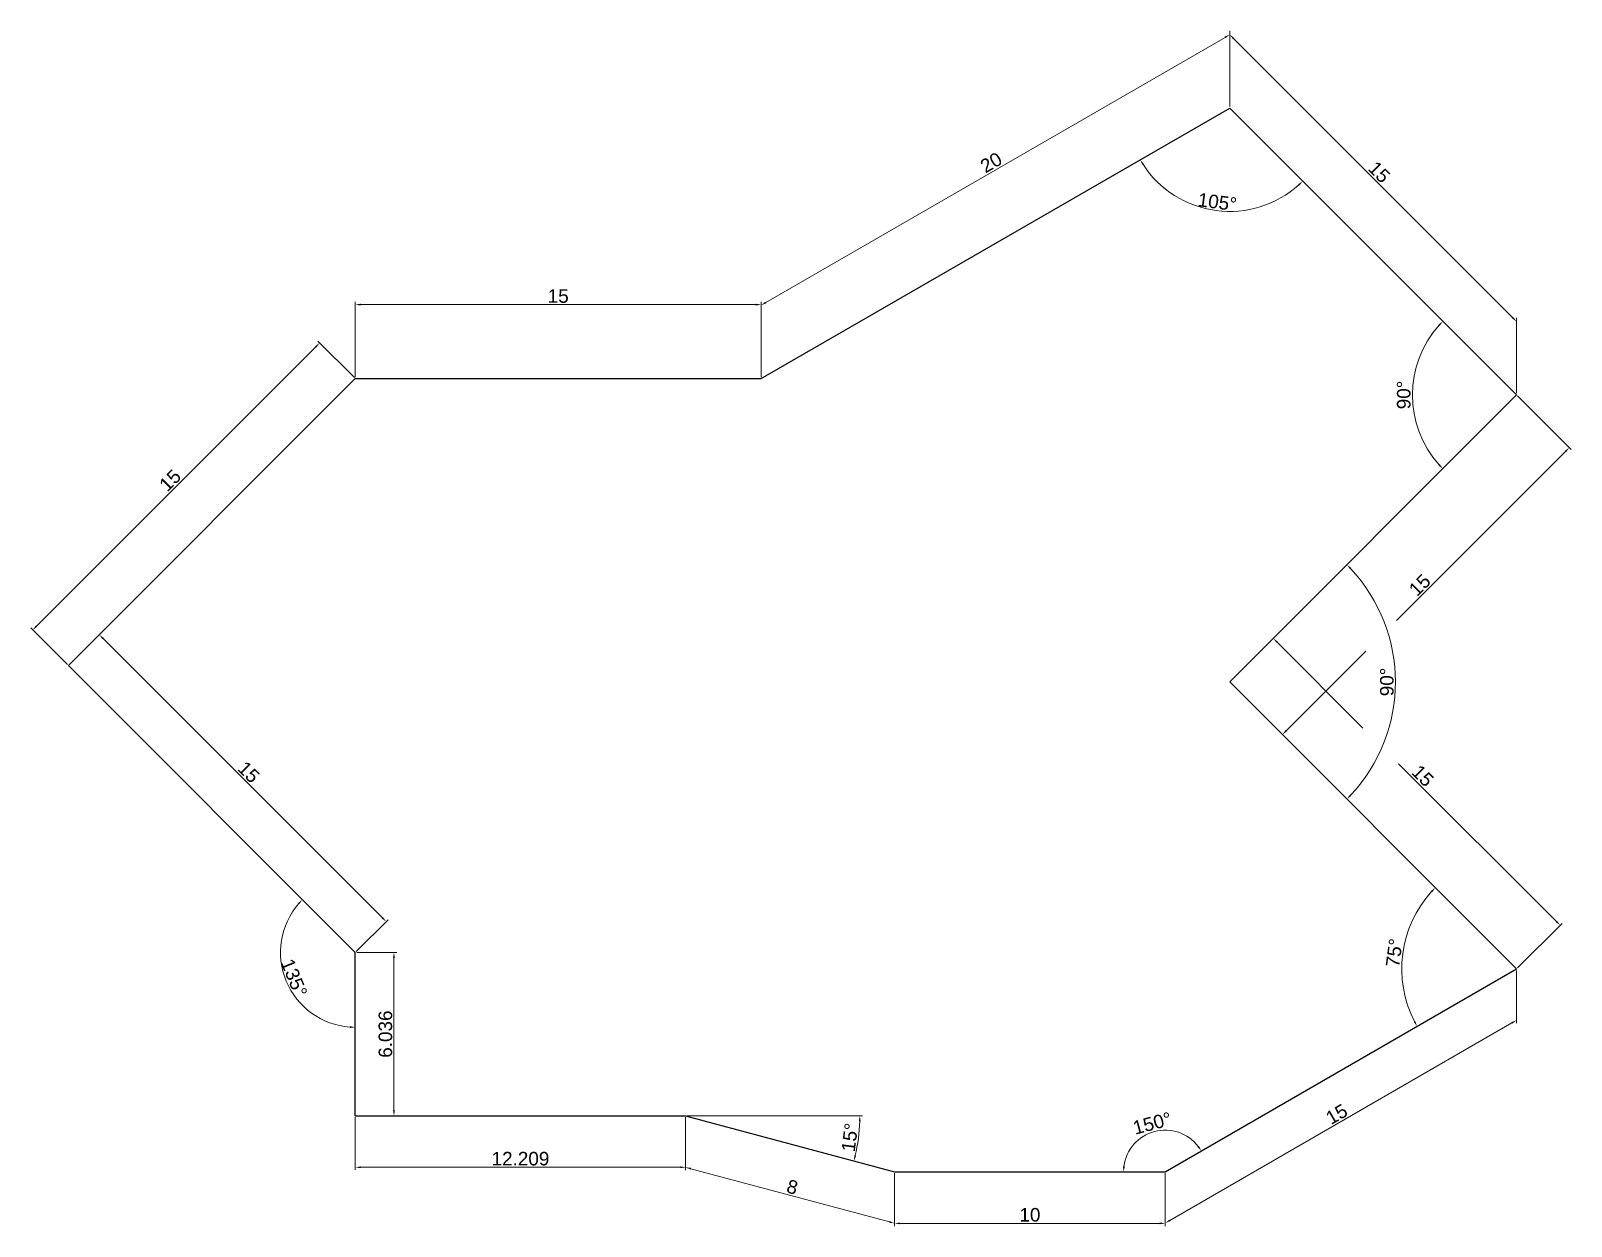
# Model space of a CAD drawing. Header units: millimetres. Extents: x -12 to 44.9, y -4.1 to 40.1.
import ezdxf

# ---------------------------------------------------------------- set-up
doc = ezdxf.new("R2010")
doc.units = ezdxf.units.MM
doc.header["$MEASUREMENT"] = 0
doc.header["$PDMODE"] = 34
doc.layers.add('AM_5', color=3, linetype='Continuous', lineweight=15)
doc.styles.get("Standard").update_dxf_attribs({"font": 'arial.ttf'})
doc.dimstyles.new('AM_ANSI$0', dxfattribs={"dimtxt": 0.5, "dimasz": 0.2, "dimexe": 0.1, "dimexo": 0.05, "dimgap": 0.06, "dimtad": 1, "dimtoh": 1, "dimdec": 3, "dimzin": 9, "dimdsep": 46, "dimtxsty": 'Standard', "dimcen": 0, "dimclrd": 256, "dimclre": 256, "dimclrt": 2, "dimadec": 0, "dimazin": 2, "dimtp": 0.1, "dimtm": 0.1, "dimtfac": 0.71, "dimtdec": 3, "dimtofl": 0, "dimtmove": 0, "dimatfit": 3, "dimfxl": 1, "dimtolj": 1, "dimtzin": 7, "dimlwd": -1, "dimlwe": -1, "dimarcsym": 1})
doc.dimstyles.new('AM_ANSI$2', dxfattribs={"dimtxt": 0.5, "dimasz": 0.2, "dimexe": 0.1, "dimexo": 0.05, "dimgap": 0.06, "dimtad": 1, "dimtoh": 1, "dimdec": 3, "dimzin": 9, "dimdsep": 46, "dimtxsty": 'Standard', "dimcen": 0, "dimclrd": 256, "dimclre": 256, "dimclrt": 2, "dimadec": 0, "dimazin": 2, "dimtp": 0.1, "dimtm": 0.1, "dimtfac": 0.71, "dimtdec": 3, "dimtofl": 0, "dimtmove": 0, "dimatfit": 3, "dimfxl": 1, "dimtolj": 1, "dimtzin": 7, "dimlwd": -1, "dimlwe": -1, "dimarcsym": 1})

# ---------------------------------------------------------------- blocks, each defined once
blk = doc.blocks.new('*D5')
at = {"layer": 'AM_5', "transparency": 16777216}
for p, q in [((0, -0.05), (0, -2.004)), ((12.209, -0.05), (12.209, -2.004)), ((0.2, -1.904), (12.009, -1.904))]:
    blk.add_line(p, q, dxfattribs=at)
for points in [[(0.2, -1.87), (0.2, -1.937), (0, -1.904)], [(12.009, -1.87), (12.009, -1.937), (12.209, -1.904)]]:
    blk.add_solid(points, dxfattribs=at)
at = {"layer": 'Defpoints', "color": 0, "transparency": 16777216}
for p in [(0, 0), (12.209, 0), (12.209, -1.904)]:
    blk.add_point(p, dxfattribs=at)
at = {"layer": 'AM_5', "color": 2, "transparency": 16777216, "insert": (6.105, -1.588), "char_height": 0.5, "attachment_point": 5}
blk.add_mtext('\\A1;12.209', dxfattribs=at)
blk = doc.blocks.new('*D6')
at = {"layer": 'AM_5', "transparency": 16777216}
for p, q in [((19.936, -2.121), (19.936, -4.077)), ((29.936, -2.121), (29.936, -4.077)), ((20.136, -3.977), (29.736, -3.977))]:
    blk.add_line(p, q, dxfattribs=at)
for points in [[(20.136, -3.944), (20.136, -4.011), (19.936, -3.977)], [(29.736, -3.944), (29.736, -4.011), (29.936, -3.977)]]:
    blk.add_solid(points, dxfattribs=at)
at = {"layer": 'Defpoints', "color": 0, "transparency": 16777216}
for p in [(19.936, -2.071), (29.936, -2.071), (29.936, -3.977)]:
    blk.add_point(p, dxfattribs=at)
at = {"layer": 'AM_5', "color": 2, "transparency": 16777216, "insert": (24.936, -3.662), "char_height": 0.5, "attachment_point": 5}
blk.add_mtext('\\A1;10', dxfattribs=at)
blk = doc.blocks.new('*D7')
at = {"layer": 'AM_5', "transparency": 16777216}
for p, q in [((12.209, -0.052), (12.209, -2.009)), ((12.402, -1.957), (19.743, -3.924)), ((19.936, -2.122), (19.936, -4.079))]:
    blk.add_line(p, q, dxfattribs=at)
for points in [[(12.411, -1.925), (12.394, -1.989), (12.209, -1.905)], [(19.752, -3.892), (19.735, -3.956), (19.936, -3.976)]]:
    blk.add_solid(points, dxfattribs=at)
at = {"layer": 'Defpoints', "color": 0, "transparency": 16777216}
for p in [(12.209, 0), (19.936, -2.071), (19.936, -3.976)]:
    blk.add_point(p, dxfattribs=at)
at = {"layer": 'AM_5', "color": 2, "transparency": 16777216, "insert": (16.154, -2.636), "char_height": 0.5, "attachment_point": 5, "rotation": 345}
blk.add_mtext('\\A1;8', dxfattribs=at)
blk = doc.blocks.new('*D8')
at = {"layer": 'AM_5', "transparency": 16777216}
for p, q in [((42.927, 5.372), (42.927, 3.419)), ((30.11, -3.866), (42.754, 3.434)), ((29.936, -2.128), (29.936, -4.081))]:
    blk.add_line(p, q, dxfattribs=at)
for points in [[(42.737, 3.463), (42.77, 3.405), (42.927, 3.534)], [(30.093, -3.837), (30.126, -3.895), (29.936, -3.966)]]:
    blk.add_solid(points, dxfattribs=at)
at = {"layer": 'Defpoints', "color": 0, "transparency": 16777216}
for p in [(42.927, 5.429), (42.927, 3.534), (29.936, -2.071)]:
    blk.add_point(p, dxfattribs=at)
at = {"layer": 'AM_5', "color": 2, "transparency": 16777216, "insert": (36.274, 0.057), "char_height": 0.5, "attachment_point": 5, "rotation": 30}
blk.add_mtext('\\A1;15', dxfattribs=at)
blk = doc.blocks.new('*D9')
at = {"layer": 'AM_5', "transparency": 16777216}
for p, q in [((0.05, 6.036), (1.529, 6.036)), ((1.429, 0.2), (1.429, 5.836))]:
    blk.add_line(p, q, dxfattribs=at)
for points in [[(1.396, 5.836), (1.463, 5.836), (1.429, 6.036)], [(1.396, 0.2), (1.463, 0.2), (1.429, 0)]]:
    blk.add_solid(points, dxfattribs=at)
at = {"layer": 'Defpoints', "color": 0, "transparency": 16777216}
for p in [(0, 6.036), (1.429, 6.036), (0, 0)]:
    blk.add_point(p, dxfattribs=at)
at = {"layer": 'AM_5', "color": 2, "transparency": 16777216, "insert": (1.114, 3.018), "char_height": 0.5, "attachment_point": 5, "rotation": 90}
blk.add_mtext('\\A1;6.036', dxfattribs=at)
blk = doc.blocks.new('*D10')
at = {"layer": 'AM_5', "transparency": 16777216}
for p, q in [((0, 27.299), (0, 30.082)), ((0.2, 29.982), (14.8, 29.982)), ((15, 27.299), (15, 30.082))]:
    blk.add_line(p, q, dxfattribs=at)
for points in [[(0.2, 30.016), (0.2, 29.949), (0, 29.982)], [(14.8, 30.016), (14.8, 29.949), (15, 29.982)]]:
    blk.add_solid(points, dxfattribs=at)
at = {"layer": 'Defpoints', "color": 0, "transparency": 16777216}
for p in [(15, 29.982), (0, 27.249), (15, 27.249)]:
    blk.add_point(p, dxfattribs=at)
at = {"layer": 'AM_5', "color": 2, "transparency": 16777216, "insert": (7.5, 30.298), "char_height": 0.5, "attachment_point": 5}
blk.add_mtext('\\A1;15', dxfattribs=at)
blk = doc.blocks.new('*D11')
at = {"layer": 'AM_5', "transparency": 16777216}
for p, q in [((32.321, 37.32), (32.321, 40.104)), ((32.462, 39.821), (42.786, 29.498)), ((42.927, 26.713), (42.927, 29.498))]:
    blk.add_line(p, q, dxfattribs=at)
for points in [[(32.485, 39.845), (32.438, 39.798), (32.321, 39.963)], [(42.809, 29.521), (42.762, 29.474), (42.927, 29.356)]]:
    blk.add_solid(points, dxfattribs=at)
at = {"layer": 'Defpoints', "color": 0, "transparency": 16777216}
for p in [(32.321, 37.249), (42.927, 29.356), (42.927, 26.643)]:
    blk.add_point(p, dxfattribs=at)
at = {"layer": 'AM_5', "color": 2, "transparency": 16777216, "insert": (37.847, 34.882), "char_height": 0.5, "attachment_point": 5, "rotation": 315}
blk.add_mtext('\\A1;15', dxfattribs=at)
blk = doc.blocks.new('*D12')
at = {"layer": 'AM_5', "transparency": 16777216}
for p, q in [((42.962, 26.607), (44.943, 24.626)), ((44.731, 24.555), (38.48, 18.304)), ((37.352, 17.176), (34.407, 14.232))]:
    blk.add_line(p, q, dxfattribs=at)
for points in [[(44.708, 24.579), (44.755, 24.532), (44.873, 24.697)], [(34.384, 14.255), (34.431, 14.208), (34.266, 14.09)]]:
    blk.add_solid(points, dxfattribs=at)
at = {"layer": 'Defpoints', "color": 0, "transparency": 16777216}
for p in [(42.927, 26.643), (32.32, 16.036), (34.266, 14.09)]:
    blk.add_point(p, dxfattribs=at)
at = {"layer": 'AM_5', "color": 2, "transparency": 16777216, "insert": (39.346, 19.616), "char_height": 0.5, "attachment_point": 5, "rotation": 45}
blk.add_mtext('\\A1;15', dxfattribs=at)
blk = doc.blocks.new('*D13')
at = {"layer": 'AM_5', "transparency": 16777216}
for p, q in [((34.073, 17.506), (37.245, 14.333)), ((38.564, 13.014), (44.396, 7.182)), ((42.962, 5.465), (44.609, 7.111))]:
    blk.add_line(p, q, dxfattribs=at)
for points in [[(34.096, 17.529), (34.049, 17.482), (33.931, 17.647)], [(44.42, 7.206), (44.373, 7.158), (44.538, 7.041)]]:
    blk.add_solid(points, dxfattribs=at)
at = {"layer": 'Defpoints', "color": 0, "transparency": 16777216}
for p in [(32.32, 16.036), (44.538, 7.041), (42.927, 5.429)]:
    blk.add_point(p, dxfattribs=at)
at = {"layer": 'AM_5', "color": 2, "transparency": 16777216, "insert": (39.458, 12.567), "char_height": 0.5, "attachment_point": 5, "rotation": 315}
blk.add_mtext('\\A1;15', dxfattribs=at)
blk = doc.blocks.new('*D15')
at = {"layer": 'AM_5', "transparency": 16777216}
for p, q in [((-0.035, 27.285), (-1.388, 28.638)), ((-1.459, 28.426), (-11.783, 18.102)), ((-10.642, 16.678), (-11.995, 18.031))]:
    blk.add_line(p, q, dxfattribs=at)
for points in [[(-1.483, 28.449), (-1.436, 28.402), (-1.318, 28.567)], [(-11.806, 18.125), (-11.759, 18.078), (-11.924, 17.96)]]:
    blk.add_solid(points, dxfattribs=at)
at = {"layer": 'Defpoints', "color": 0, "transparency": 16777216}
for p in [(0, 27.249), (-11.924, 17.96), (-10.607, 16.643)]:
    blk.add_point(p, dxfattribs=at)
at = {"layer": 'AM_5', "color": 2, "transparency": 16777216, "insert": (-6.844, 23.487), "char_height": 0.5, "attachment_point": 5, "rotation": 45}
blk.add_mtext('\\A1;15', dxfattribs=at)
blk = doc.blocks.new('*D16')
at = {"layer": 'AM_5', "transparency": 16777216}
for p, q in [((0.999, 7.318), (-9.325, 17.642)), ((0.035, 6.071), (1.211, 7.247))]:
    blk.add_line(p, q, dxfattribs=at)
for points in [[(-9.301, 17.665), (-9.348, 17.618), (-9.466, 17.783)], [(1.023, 7.341), (0.975, 7.294), (1.14, 7.176)]]:
    blk.add_solid(points, dxfattribs=at)
at = {"layer": 'Defpoints', "color": 0, "transparency": 16777216}
for p in [(-9.466, 17.783), (-10.607, 16.643), (0, 6.036)]:
    blk.add_point(p, dxfattribs=at)
at = {"layer": 'AM_5', "color": 2, "transparency": 16777216, "insert": (-3.94, 12.703), "char_height": 0.5, "attachment_point": 5, "rotation": 315}
blk.add_mtext('\\A1;15', dxfattribs=at)
blk = doc.blocks.new('*D17')
at = {"layer": 'AM_5', "transparency": 16777216}
blk.add_arc((32.32, 37.249), 3.82, 213, 312, dxfattribs=at)
for points in [[(29.088, 35.151), (29.145, 35.186), (29.012, 35.339)], [(34.854, 34.434), (34.899, 34.386), (35.022, 34.548)]]:
    blk.add_solid(points, dxfattribs=at)
at = {"layer": 'Defpoints', "color": 0, "transparency": 16777216}
for p in [(32.32, 37.249), (32.321, 37.249), (30.706, 33.787), (15, 27.249), (42.927, 26.643)]:
    blk.add_point(p, dxfattribs=at)
at = {"layer": 'AM_5', "color": 2, "transparency": 16777216, "insert": (31.863, 33.774), "char_height": 0.5, "attachment_point": 5, "rotation": 352.5}
blk.add_mtext('\\A1;105°', dxfattribs=at)
blk = doc.blocks.new('*D18')
at = {"layer": 'AM_5', "transparency": 16777216}
blk.add_arc((42.927, 26.643), 3.855, 137.9728, 222.0272, dxfattribs=at)
for points in [[(40.039, 29.246), (40.087, 29.201), (40.201, 29.369)], [(40.087, 24.085), (40.039, 24.039), (40.201, 23.917)]]:
    blk.add_solid(points, dxfattribs=at)
at = {"layer": 'Defpoints', "color": 0, "transparency": 16777216}
for p in [(32.32, 37.249), (39.203, 27.64), (42.927, 26.643), (42.927, 26.643), (32.32, 16.036)]:
    blk.add_point(p, dxfattribs=at)
at = {"layer": 'AM_5', "color": 2, "transparency": 16777216, "insert": (38.756, 26.643), "char_height": 0.5, "attachment_point": 5, "rotation": 90}
blk.add_mtext('\\A1;90°', dxfattribs=at)
blk = doc.blocks.new('*D19')
at = {"layer": 'AM_5', "transparency": 16777216}
blk.add_arc((32.32, 16.036), 6.127, 316.8704, 43.1296, dxfattribs=at)
for points in [[(36.768, 20.201), (36.815, 20.248), (36.652, 20.368)], [(36.815, 11.824), (36.768, 11.871), (36.652, 11.704)]]:
    blk.add_solid(points, dxfattribs=at)
at = {"layer": 'Defpoints', "color": 0, "transparency": 16777216}
for p in [(42.927, 26.643), (32.32, 16.036), (32.32, 16.036), (38.238, 14.45), (42.927, 5.429)]:
    blk.add_point(p, dxfattribs=at)
at = {"layer": 'AM_5', "color": 2, "transparency": 16777216, "insert": (38.132, 16.036), "char_height": 0.5, "attachment_point": 5, "rotation": 90}
blk.add_mtext('\\A1;90°', dxfattribs=at)
blk = doc.blocks.new('*D20')
at = {"layer": 'AM_5', "transparency": 16777216}
blk.add_arc((42.927, 5.429), 4.248, 137.6978, 207.3022, dxfattribs=at)
for points in [[(39.761, 8.312), (39.809, 8.266), (39.923, 8.433)], [(39.181, 3.497), (39.123, 3.465), (39.248, 3.305)]]:
    blk.add_solid(points, dxfattribs=at)
at = {"layer": 'Defpoints', "color": 0, "transparency": 16777216}
for p in [(32.32, 16.036), (38.935, 6.882), (42.927, 5.429), (42.927, 5.429), (29.936, -2.071)]:
    blk.add_point(p, dxfattribs=at)
at = {"layer": 'AM_5', "color": 2, "transparency": 16777216, "insert": (38.404, 6.025), "char_height": 0.5, "attachment_point": 5, "rotation": 82.5}
blk.add_mtext('\\A1;75°', dxfattribs=at)
blk = doc.blocks.new('*D21')
at = {"layer": 'AM_5', "transparency": 16777216}
blk.add_arc((29.936, -2.071), 1.541, 37.443, 172.557, dxfattribs=at)
for points in [[(31.187, -1.115), (31.132, -1.152), (31.271, -1.3)], [(28.442, -1.873), (28.375, -1.869), (28.396, -2.071)]]:
    blk.add_solid(points, dxfattribs=at)
at = {"layer": 'Defpoints', "color": 0, "transparency": 16777216}
for p in [(42.927, 5.429), (30.204, -0.553), (19.936, -2.071), (29.936, -2.071), (29.936, -2.071)]:
    blk.add_point(p, dxfattribs=at)
at = {"layer": 'AM_5', "color": 2, "transparency": 16777216, "insert": (29.456, -0.278), "char_height": 0.5, "attachment_point": 5, "rotation": 15}
blk.add_mtext('\\A1;150°', dxfattribs=at)
blk = doc.blocks.new('*D22')
at = {"layer": 'AM_5', "transparency": 16777216}
blk.add_line((12.259, 0), (18.749, 0), dxfattribs=at)
blk.add_arc((12.209, 0), 6.44, 346.7795, 358.2205, dxfattribs=at)
for points in [[(18.613, -0.199), (18.679, -0.2), (18.649, 0)], [(18.511, -1.481), (18.446, -1.465), (18.43, -1.667)]]:
    blk.add_solid(points, dxfattribs=at)
at = {"layer": 'Defpoints', "color": 0, "transparency": 16777216}
for p in [(0, 0), (12.209, 0), (12.209, 0), (18.551, -1.118), (19.936, -2.071)]:
    blk.add_point(p, dxfattribs=at)
at = {"layer": 'AM_5', "color": 2, "transparency": 16777216, "insert": (18.281, -0.799), "char_height": 0.5, "attachment_point": 5, "rotation": 82.5}
blk.add_mtext('\\A1;15°', dxfattribs=at)
blk = doc.blocks.new('*D23')
at = {"layer": 'AM_5', "transparency": 16777216}
blk.add_arc((0, 6.036), 2.765, 139.1454, 265.8546, dxfattribs=at)
for points in [[(-2.116, 7.867), (-2.067, 7.822), (-1.955, 7.991)], [(-0.199, 3.312), (-0.201, 3.245), (0, 3.271)]]:
    blk.add_solid(points, dxfattribs=at)
at = {"layer": 'Defpoints', "color": 0, "transparency": 16777216}
for p in [(-10.607, 16.643), (-2.765, 6.036), (0, 6.036), (0, 6.036), (0, 0)]:
    blk.add_point(p, dxfattribs=at)
at = {"layer": 'AM_5', "color": 2, "transparency": 16777216, "insert": (-2.263, 5.099), "char_height": 0.5, "attachment_point": 5, "rotation": 292.5}
blk.add_mtext('\\A1;135°', dxfattribs=at)
blk = doc.blocks.new('*D24')
at = {"layer": 'AM_5', "transparency": 16777216}
for p, q in [((15.173, 30.062), (32.147, 39.862)), ((32.32, 37.307), (32.32, 40.077)), ((15, 27.307), (15, 30.077))]:
    blk.add_line(p, q, dxfattribs=at)
for points in [[(32.13, 39.891), (32.164, 39.833), (32.32, 39.962)], [(15.157, 30.091), (15.19, 30.033), (15, 29.962)]]:
    blk.add_solid(points, dxfattribs=at)
at = {"layer": 'Defpoints', "color": 0, "transparency": 16777216}
for p in [(32.32, 39.962), (32.32, 37.249), (15, 27.249)]:
    blk.add_point(p, dxfattribs=at)
at = {"layer": 'AM_5', "color": 2, "transparency": 16777216, "insert": (23.503, 35.235), "char_height": 0.5, "attachment_point": 5, "rotation": 30}
blk.add_mtext('\\A1;20', dxfattribs=at)

msp = doc.modelspace()

# ---------------------------------------------------------------- linework, layer by layer
for p, q in [((15, 27.2492), (32.3205, 37.2492)), ((42.9268, 26.6427), (32.3203, 37.2491)), ((-10.6066, 16.6426), (0, 27.2492)), ((0, 27.2492), (15, 27.2492)), ((32.3202, 16.036), (42.9268, 26.6427)), ((0, 6.036), (-10.6066, 16.6426)), ((42.9268, 5.4294), (32.3202, 16.036)), ((0, 0), (0, 6.036)), ((29.9364, -2.0706), (42.9268, 5.4294)), ((0, 0), (12.209, 0)), ((12.209, 0), (19.9364, -2.0706)), ((19.9364, -2.0706), (29.9364, -2.0706))]:
    msp.add_line(p, q)

# ---------------------------------------------------------------- dimensions: what is measured, and where the dimension line sits
at = {"layer": 'AM_5'}
for p1, p2, distance, picture, middle in [((15, 27.2492), (32.3203, 37.2491), 2.3492, '*D24', (23.5025, 35.2348)), ((32.3205, 37.2492), (42.9269, 26.6428), 1.9186, '*D11', (37.8467, 34.8823)), ((0, 27.2492), (-10.6066, 16.6426), -1.8635, '*D15', (-6.844, 23.4866)), ((29.9364, -2.0706), (42.9268, 5.4294), -1.6415, '*D8', (36.274, 0.0571)), ((12.209, 0), (19.9364, -2.0706), -1.8401, '*D7', (16.1543, -2.6357))]:
    dim = msp.add_aligned_dim(p1=p1, p2=p2, distance=distance, dimstyle='AM_ANSI$0', dxfattribs=at)
    dim.commit()
    dim.dimension.update_dxf_attribs({"geometry": picture, "text_midpoint": middle})
dim = msp.add_angular_dim_2l(base=(30.7059, 33.7868), line1=((42.9268, 26.6427), (32.3203, 37.2491)), line2=((15, 27.2492), (32.3205, 37.2492)), dimstyle='AM_ANSI$2', override={"dimpost": ''}, dxfattribs=at)
dim.commit()
dim.dimension.update_dxf_attribs({"geometry": '*D17', "text_midpoint": (31.8629, 33.7742)})
for base, line1, line2, picture, middle in [((39.2031, 27.6404), ((32.3202, 16.036), (42.9268, 26.6427)), ((42.9268, 26.6427), (32.3203, 37.2491)), '*D18', (38.7564, 26.6427)), ((-2.7649, 6.036), ((0, 0), (0, 6.036)), ((0, 6.036), (-10.6066, 16.6426)), '*D23', (-2.263, 5.0986)), ((38.935, 6.8823), ((29.9364, -2.0706), (42.9268, 5.4294)), ((42.9268, 5.4294), (32.3202, 16.036)), '*D20', (38.4036, 6.0249)), ((30.2039, -0.5533), ((19.9364, -2.0706), (29.9364, -2.0706)), ((29.9364, -2.0706), (42.9268, 5.4294)), '*D21', (29.4561, -0.2778)), ((18.5511, -1.1183), ((0, 0), (12.209, 0)), ((12.209, 0), (19.9364, -2.0706)), '*D22', (18.2813, -0.7994))]:
    dim = msp.add_angular_dim_2l(base=base, line1=line1, line2=line2, dimstyle='AM_ANSI$2', dxfattribs=at)
    dim.commit()
    dim.dimension.update_dxf_attribs({"geometry": picture, "text_midpoint": middle})
for base, p1, p2, picture, middle in [((15, 29.9824), (0, 27.2492), (15, 27.2492), '*D10', (7.5, 30.2977)), ((29.9364, -3.9774), (19.9364, -2.0706), (29.9364, -2.0706), '*D6', (24.9364, -3.6621))]:
    dim = msp.add_linear_dim(base=base, p1=p1, p2=p2, angle=0, dimstyle='AM_ANSI$0', dxfattribs=at)
    dim.commit()
    dim.dimension.update_dxf_attribs({"geometry": picture, "text_midpoint": middle})
for p1, p2, distance, override, picture, middle in [((42.9268, 26.6427), (32.3202, 16.036), 2.7518, {"dimse1": 0, "dimse2": 1}, '*D12', (39.3464, 19.6165)), ((0, 6.036), (-10.6066, 16.6426), -1.6129, {"dimse2": 1, "dimsd2": 0}, '*D16', (-3.9399, 12.7027)), ((32.3202, 16.036), (42.9268, 5.4294), 2.2784, {"dimse1": 1, "dimse2": 0}, '*D13', (39.4575, 12.5668))]:
    dim = msp.add_aligned_dim(p1=p1, p2=p2, distance=distance, dimstyle='AM_ANSI$0', override=override, dxfattribs=at)
    dim.commit()
    dim.dimension.update_dxf_attribs({"geometry": picture, "text_midpoint": middle})
dim = msp.add_angular_dim_2l(base=(38.2381, 14.4503), line1=((42.9268, 5.4294), (32.3202, 16.036)), line2=((32.3202, 16.036), (42.9268, 26.6427)), dimstyle='AM_ANSI$2', dxfattribs=at)
dim.commit()
dim.dimension.update_dxf_attribs({"geometry": '*D19', "text_midpoint": (38.4469, 16.036), "dimtype": 162})
dim = msp.add_linear_dim(base=(1.4292, 6.036), p1=(0, 0), p2=(0, 6.036), angle=90, dimstyle='AM_ANSI$0', override={"dimse1": 1}, dxfattribs=at)
dim.commit()
dim.dimension.update_dxf_attribs({"geometry": '*D9', "text_midpoint": (1.4292, 3.018), "dimtype": 160})
dim = msp.add_linear_dim(base=(12.209, -1.9038), p1=(0, 0), p2=(12.209, 0), angle=0, dimstyle='AM_ANSI$0', dxfattribs=at)
dim.commit()
dim.dimension.update_dxf_attribs({"geometry": '*D5', "text_midpoint": (6.1045, -1.9038), "dimtype": 160})

doc.saveas('drawing.dxf')
